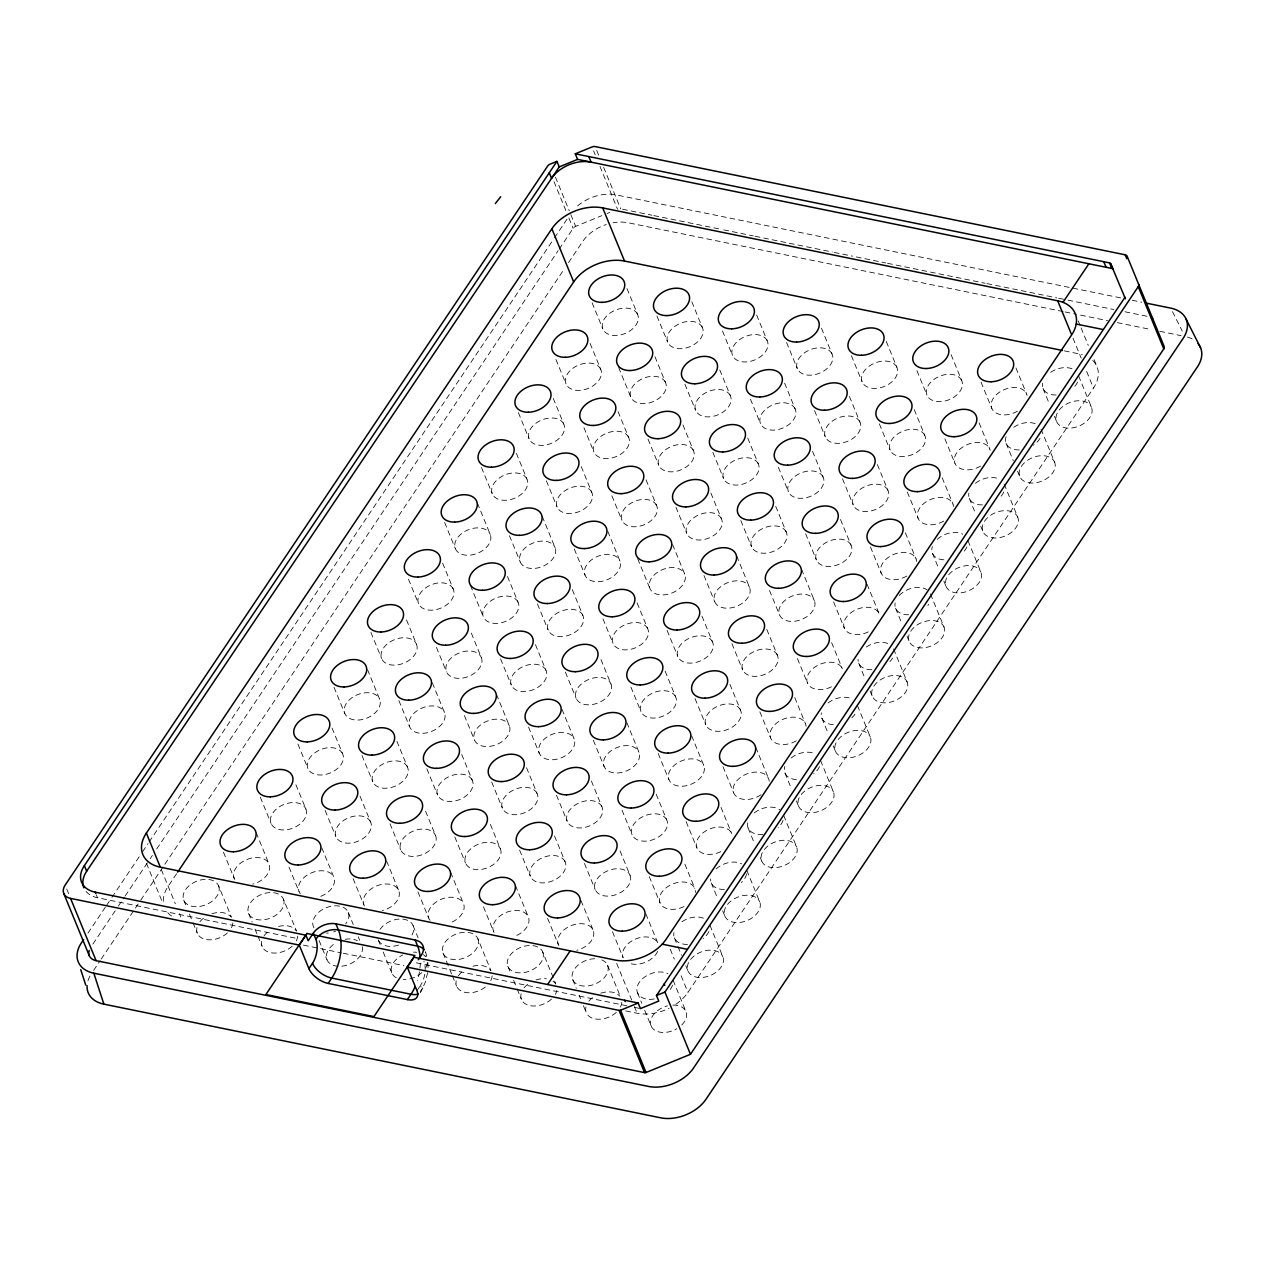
<?xml version="1.0" encoding="UTF-8"?>
<svg xmlns="http://www.w3.org/2000/svg" width="1265" height="1265" viewBox="0 0 1265 1265"><rect width="100%" height="100%" fill="white"/><g stroke="black" fill="none" stroke-linecap="round" stroke-linejoin="round"><path stroke-width="0.75" stroke-dasharray="5 3.75" d="M427.617 972.627L425.135 982.731L420.375 992.171A17.267 9.061 33.9 0 0 420.533 985.356A17.267 9.061 -78.5 0 0 423.87 961.289M420.375 992.171L423.174 987.317M87.949 933.127L105.438 907.084M106.529 905.455L110.893 898.941M111.984 897.312L140.399 854.966M142.581 851.709L148.037 843.581M149.128 841.952L553.39 239.465M554.481 237.836L567.59 218.292M92.914 944.054L115.384 910.563M118.372 906.088L124.365 897.154M125.124 896.047L149.159 860.216M150.235 858.619L152.385 855.425M156.67 849.021L558.118 250.723M559.193 249.126L573.14 228.333A4.317 2.894 -22.3 0 1 575.654 226.388L601.824 215.651M93.578 970.461L100.172 960.657M101.263 959.012L139.656 901.803M140.747 900.158L163.786 865.829M164.877 864.201L564.143 269.16M568.523 262.63L582.786 241.378A34.677 23.244 -22.3 0 1 606.251 224.522M176.626 873.688L168.166 886.275A38.851 26.059 -22.3 0 0 163.375 902.388M416.96 990.685L420.533 985.356M675.874 1004.268A38.851 26.059 -22.3 0 0 687.954 992.393L1093.466 388.039A38.851 26.059 -22.3 0 0 1092.312 360.066M607.058 213.5L609.683 212.425M1120.616 297.892L616.071 194.873A34.535 23.165 -22.3 0 0 576.492 206.922M1132.175 300.248L1141.789 302.209M622.522 209.215L651.965 215.224M653.815 215.588L720.07 229.123M723.738 229.866L753.197 235.891M755.031 236.255L832.323 252.035M834.173 252.415L852.563 256.178M856.247 256.921L885.69 262.93M887.54 263.31L985.071 283.233M986.921 283.597L1056.844 297.876M1058.694 298.255L1066.047 299.758M1067.897 300.137L1113.896 309.53M1124.949 311.775L1148.873 316.661M1063.153 311.57L628.167 222.767A34.677 23.244 -22.3 0 0 613.035 222.798M1065.083 311.965L1076.689 314.337M1080.547 315.127L1107.618 320.662M1117.28 322.622L1150.154 329.343M1159.815 331.304L1181.083 335.652M1064.324 350.864L1079.488 353.963A38.851 26.059 -22.3 0 1 1082.318 354.659M86.067 891.446A30.218 20.256 -22.3 0 0 97.516 897.739L298.54 938.772M626.918 1005.817L416.248 962.807L415.094 960.024M634.651 1007.399L640.454 1008.585M303.474 945.129L341.392 952.877M343.289 953.257L403.946 965.638M625.732 1010.925L637.117 1013.249A38.851 26.059 -22.3 0 0 669.09 1008.221M1172.465 311.649L1182.269 331.13M1078.223 320.883L1080.373 326.117M1081.085 327.872L1088.28 345.408M1094.099 359.592L1097.008 366.676M1073.02 338.198L1081.196 358.137M1086.651 371.42L1093.466 388.039M1078.618 375.926L1091.489 407.314A18.833 12.634 -22.3 0 1 1069.447 428.139A18.833 12.634 -22.3 0 1 1061.208 407.868A18.833 12.634 -22.3 0 1 1091.489 407.314M1043.024 388.434L1049.46 404.12M1054.472 416.327L1056.607 421.561M1015.937 367.925L1026.658 394.079M1041.032 429.12L1054.63 462.263A18.833 12.634 -22.3 0 1 1032.588 483.072A18.833 12.634 -22.3 0 1 1024.35 462.816A18.833 12.634 -22.3 0 1 1054.63 462.263M981.055 382.172L991.792 408.326M1006.149 443.367L1013.312 460.808M1017.598 471.276L1019.748 476.51M951.106 354.69L961.843 380.844A18.833 12.634 -22.3 0 1 939.8 401.669A18.833 12.634 -22.3 0 1 931.562 381.397A18.833 12.634 -22.3 0 1 961.843 380.844M979.078 422.874L989.799 449.028M1004.173 484.068L1017.756 517.195A18.833 12.634 -22.3 0 1 995.713 538.02A18.833 12.634 -22.3 0 1 987.491 517.749A18.833 12.634 -22.3 0 1 1017.756 517.195M916.951 370.677L926.96 395.091M944.908 438.86L954.917 463.275M969.29 498.315L975.726 514.001M980.739 526.208L982.889 531.442M886.291 341.455L897.011 367.609A18.833 12.634 -22.3 0 1 874.969 388.434A18.833 12.634 -22.3 0 1 866.746 368.162A18.833 12.634 -22.3 0 1 897.011 367.609M914.247 409.639L924.968 435.793A18.833 12.634 -22.3 0 1 902.925 456.602A18.833 12.634 -22.3 0 1 894.703 436.346A18.833 12.634 -22.3 0 1 924.968 435.793M942.204 477.806L952.94 503.96M968.025 540.756L980.897 572.144A18.833 12.634 -22.3 0 1 958.854 592.953A18.833 12.634 -22.3 0 1 950.616 572.697A18.833 12.634 -22.3 0 1 980.897 572.144M851.408 355.702L862.129 381.856M879.365 423.87L890.101 450.04M907.321 492.053L918.058 518.207M932.431 553.248L938.867 568.95M943.88 581.157L946.014 586.391M821.459 328.22L832.196 354.39A18.833 12.634 -22.3 0 1 810.153 375.199A18.833 12.634 -22.3 0 1 801.915 354.927A18.833 12.634 -22.3 0 1 832.196 354.39M849.416 396.404L860.153 422.557A18.833 12.634 -22.3 0 1 838.11 443.367A18.833 12.634 -22.3 0 1 829.872 423.111A18.833 12.634 -22.3 0 1 860.153 422.557M877.388 464.571L888.109 490.725A18.833 12.634 -22.3 0 1 866.066 511.55A18.833 12.634 -22.3 0 1 857.844 491.279A18.833 12.634 -22.3 0 1 888.109 490.725M905.345 532.755L916.066 558.909M930.439 593.949L944.038 627.076A18.833 12.634 -22.3 0 1 921.995 647.901A18.833 12.634 -22.3 0 1 913.757 627.63A18.833 12.634 -22.3 0 1 944.038 627.076M786.577 342.467L797.314 368.621M814.549 410.635L825.27 436.805M842.506 478.818L853.227 504.972M870.462 546.986L881.199 573.156M895.557 608.196L902.008 623.882M907.005 636.089L909.156 641.323M756.628 314.985L767.365 341.155A18.833 12.634 -22.3 0 1 745.322 361.964A18.833 12.634 -22.3 0 1 737.084 341.692A18.833 12.634 -22.3 0 1 767.365 341.155M784.6 383.168L795.321 409.322A18.833 12.634 -22.3 0 1 773.279 430.132A18.833 12.634 -22.3 0 1 765.056 409.876A18.833 12.634 -22.3 0 1 795.321 409.322M812.557 451.336L823.294 477.506A18.833 12.634 -22.3 0 1 801.235 498.315A18.833 12.634 -22.3 0 1 793.013 478.043A18.833 12.634 -22.3 0 1 823.294 477.506M840.513 519.52L851.25 545.674A18.833 12.634 -22.3 0 1 829.207 566.483A18.833 12.634 -22.3 0 1 820.969 546.227A18.833 12.634 -22.3 0 1 851.25 545.674M867.047 584.209L879.207 613.841M893.58 648.882L907.163 682.025A18.833 12.634 -22.3 0 1 885.12 702.834A18.833 12.634 -22.3 0 1 876.898 682.578A18.833 12.634 -22.3 0 1 907.163 682.025M722.473 330.971L732.482 355.386M750.43 399.155L760.439 423.569M778.386 467.323L788.411 491.737M805.631 533.751L816.368 559.921M833.603 601.934L844.324 628.088M858.698 663.129L865.134 678.831M870.146 691.038L872.297 696.272M691.813 301.75L702.534 327.92A18.833 12.634 -22.3 0 1 680.491 348.729A18.833 12.634 -22.3 0 1 672.268 328.457A18.833 12.634 -22.3 0 1 702.534 327.92M719.769 369.933L730.506 396.087A18.833 12.634 -22.3 0 1 708.463 416.897A18.833 12.634 -22.3 0 1 700.225 396.641A18.833 12.634 -22.3 0 1 730.506 396.087M747.726 438.101L758.462 464.271A18.833 12.634 -22.3 0 1 736.42 485.08A18.833 12.634 -22.3 0 1 728.181 464.808A18.833 12.634 -22.3 0 1 758.462 464.271M775.698 506.285L786.419 532.439A18.833 12.634 -22.3 0 1 764.376 553.248A18.833 12.634 -22.3 0 1 756.154 532.992A18.833 12.634 -22.3 0 1 786.419 532.439M801.504 569.218L814.375 600.622A18.833 12.634 -22.3 0 1 792.333 621.431A18.833 12.634 -22.3 0 1 784.11 601.16A18.833 12.634 -22.3 0 1 814.375 600.622M831.611 642.636L842.348 668.79M857.433 705.57L870.304 736.973A18.833 12.634 -22.3 0 1 848.262 757.782A18.833 12.634 -22.3 0 1 840.023 737.511A18.833 12.634 -22.3 0 1 870.304 736.973M596.748 150.472L599.404 156.955M603.658 167.328L620.688 208.836M593.601 150.851L595.198 154.741M599.99 166.411L617.541 209.199M656.93 315.997L667.667 342.151M684.887 384.165L695.624 410.334M712.859 452.348L723.58 478.502M740.816 520.516L751.536 546.686M769.484 590.439L779.509 614.853M797.456 658.622L807.465 683.037M821.839 718.077L828.275 733.763M833.287 745.971L835.422 751.204M626.981 288.515L637.718 314.685A18.833 12.634 -22.3 0 1 615.676 335.494A18.833 12.634 -22.3 0 1 607.437 315.222A18.833 12.634 -22.3 0 1 637.718 314.685M654.938 356.698L665.675 382.852A18.833 12.634 -22.3 0 1 643.632 403.661A18.833 12.634 -22.3 0 1 635.394 383.406A18.833 12.634 -22.3 0 1 665.675 382.852M682.91 424.866L693.631 451.036A18.833 12.634 -22.3 0 1 671.589 471.845A18.833 12.634 -22.3 0 1 663.366 451.573A18.833 12.634 -22.3 0 1 693.631 451.036M710.867 493.05L721.603 519.203A18.833 12.634 -22.3 0 1 699.545 540.013A18.833 12.634 -22.3 0 1 691.322 519.757A18.833 12.634 -22.3 0 1 721.603 519.203M736.689 555.983L749.56 587.387A18.833 12.634 -22.3 0 1 727.517 608.196A18.833 12.634 -22.3 0 1 719.279 587.925A18.833 12.634 -22.3 0 1 749.56 587.387M766.796 629.401L777.516 655.555A18.833 12.634 -22.3 0 1 755.474 676.364A18.833 12.634 -22.3 0 1 747.251 656.108A18.833 12.634 -22.3 0 1 777.516 655.555M794.752 697.568L805.473 723.738M820.558 760.518L833.445 791.906A18.833 12.634 -22.3 0 1 811.403 812.715A18.833 12.634 -22.3 0 1 803.164 792.459A18.833 12.634 -22.3 0 1 833.445 791.906M555.446 177.116L569.266 210.828M570.863 214.718L575.654 226.388M554.007 181.638L566.23 211.476M568.886 217.96L573.14 228.333M592.099 302.762L602.836 328.916M618.632 367.451L630.792 397.099M648.028 439.113L658.765 465.267M675.984 507.281L686.721 533.451M703.957 575.464L714.678 601.618M731.913 643.632L742.634 669.802M759.87 711.816L770.606 737.969M784.964 773.01L791.416 788.712M796.412 800.919L798.563 806.153M590.122 343.463L600.843 369.617A18.833 12.634 -22.3 0 1 578.801 390.426A18.833 12.634 -22.3 0 1 570.578 370.171A18.833 12.634 -22.3 0 1 600.843 369.617M618.079 411.631L628.816 437.801A18.833 12.634 -22.3 0 1 606.773 458.61A18.833 12.634 -22.3 0 1 598.535 438.338A18.833 12.634 -22.3 0 1 628.816 437.801M646.036 479.815L656.772 505.968A18.833 12.634 -22.3 0 1 634.73 526.778A18.833 12.634 -22.3 0 1 626.491 506.522A18.833 12.634 -22.3 0 1 656.772 505.968M672.569 544.503L684.729 574.152A18.833 12.634 -22.3 0 1 662.686 594.961A18.833 12.634 -22.3 0 1 654.464 574.69A18.833 12.634 -22.3 0 1 684.729 574.152M701.964 616.166L712.685 642.32A18.833 12.634 -22.3 0 1 690.643 663.129A18.833 12.634 -22.3 0 1 682.42 642.873A18.833 12.634 -22.3 0 1 712.685 642.32M729.921 684.333L740.658 710.503A18.833 12.634 -22.3 0 1 718.615 731.312A18.833 12.634 -22.3 0 1 710.377 711.041A18.833 12.634 -22.3 0 1 740.658 710.503M755.743 747.283L768.614 778.671M783.699 815.451L796.571 846.854A18.833 12.634 -22.3 0 1 774.528 867.664A18.833 12.634 -22.3 0 1 766.305 847.392A18.833 12.634 -22.3 0 1 796.571 846.854M555.952 359.45L565.977 383.864M583.924 427.617L593.933 452.032M611.88 495.801L621.89 520.215M637.687 558.735L649.846 588.383M667.082 630.397L677.819 656.567M695.038 698.58L705.775 724.734M723.011 766.748L733.732 792.918M748.105 827.958L754.541 843.644M760.265 857.607L761.704 861.085M553.264 398.396L563.984 424.566A18.833 12.634 -22.3 0 1 541.942 445.375A18.833 12.634 -22.3 0 1 533.703 425.103A18.833 12.634 -22.3 0 1 563.984 424.566M581.22 466.579L591.941 492.733A18.833 12.634 -22.3 0 1 569.898 513.543A18.833 12.634 -22.3 0 1 561.676 493.287A18.833 12.634 -22.3 0 1 591.941 492.733M607.753 531.268L619.913 560.917A18.833 12.634 -22.3 0 1 597.855 581.726A18.833 12.634 -22.3 0 1 589.632 561.454A18.833 12.634 -22.3 0 1 619.913 560.917M637.133 602.931L647.87 629.084A18.833 12.634 -22.3 0 1 625.827 649.894A18.833 12.634 -22.3 0 1 617.589 629.638A18.833 12.634 -22.3 0 1 647.87 629.084M665.105 671.098L675.826 697.268A18.833 12.634 -22.3 0 1 653.784 718.077A18.833 12.634 -22.3 0 1 645.561 697.806A18.833 12.634 -22.3 0 1 675.826 697.268M691.623 735.787L703.783 765.436A18.833 12.634 -22.3 0 1 681.74 786.245A18.833 12.634 -22.3 0 1 673.518 765.989A18.833 12.634 -22.3 0 1 703.783 765.436M721.018 807.45L731.755 833.619M746.84 870.399L759.712 901.787A18.833 12.634 -22.3 0 1 737.669 922.596A18.833 12.634 -22.3 0 1 729.431 902.34A18.833 12.634 -22.3 0 1 759.712 901.787M518.381 412.643L529.102 438.797M546.338 480.811L557.074 506.98M574.294 548.994L585.031 575.148M602.978 618.917L612.987 643.332M630.935 687.085L640.944 711.499M658.18 753.513L668.916 779.683M686.136 821.697L696.873 847.85M711.246 882.891L717.682 898.593M722.679 910.8L724.829 916.034M516.389 453.344L527.125 479.498A18.833 12.634 -22.3 0 1 505.083 500.308A18.833 12.634 -22.3 0 1 496.845 480.052A18.833 12.634 -22.3 0 1 527.125 479.498M542.211 516.278L555.082 547.682A18.833 12.634 -22.3 0 1 533.039 568.491A18.833 12.634 -22.3 0 1 524.801 548.219A18.833 12.634 -22.3 0 1 555.082 547.682M572.318 589.696L583.039 615.849A18.833 12.634 -22.3 0 1 560.996 636.659A18.833 12.634 -22.3 0 1 552.773 616.403A18.833 12.634 -22.3 0 1 583.039 615.849M600.986 659.603L610.995 684.033A18.833 12.634 -22.3 0 1 588.952 704.842A18.833 12.634 -22.3 0 1 580.73 684.571A18.833 12.634 -22.3 0 1 610.995 684.033M626.808 722.552L638.967 752.201A18.833 12.634 -22.3 0 1 616.925 773.01A18.833 12.634 -22.3 0 1 608.686 752.754A18.833 12.634 -22.3 0 1 638.967 752.201M656.203 794.214L666.924 820.384A18.833 12.634 -22.3 0 1 644.881 841.193A18.833 12.634 -22.3 0 1 636.643 820.922A18.833 12.634 -22.3 0 1 666.924 820.384M684.871 864.137L694.88 888.552M709.965 925.332L722.853 956.735A18.833 12.634 -22.3 0 1 700.81 977.545A18.833 12.634 -22.3 0 1 692.572 957.273A18.833 12.634 -22.3 0 1 722.853 956.735M481.506 467.576L492.243 493.745M509.479 535.759L520.2 561.913M537.435 603.927L548.156 630.096M565.392 672.11L576.128 698.264M593.348 740.278L604.085 766.448M622.032 810.201L632.041 834.615M649.277 876.629L660.014 902.799M674.372 937.839L677.234 944.813M677.961 946.552L681.535 955.281M685.82 965.733L687.97 970.967M670.244 949.193L674.324 959.155M681.139 975.774L687.954 992.393M477.379 503.043L490.251 534.447A18.833 12.634 -22.3 0 1 468.208 555.256A18.833 12.634 -22.3 0 1 459.986 534.984A18.833 12.634 -22.3 0 1 490.251 534.447M507.486 576.461L518.223 602.614A18.833 12.634 -22.3 0 1 496.18 623.424A18.833 12.634 -22.3 0 1 487.942 603.168A18.833 12.634 -22.3 0 1 518.223 602.614M535.443 644.628L546.18 670.798A18.833 12.634 -22.3 0 1 524.137 691.607A18.833 12.634 -22.3 0 1 515.899 671.336A18.833 12.634 -22.3 0 1 546.18 670.798M561.976 709.317L574.136 738.966A18.833 12.634 -22.3 0 1 552.093 759.775A18.833 12.634 -22.3 0 1 543.871 739.519A18.833 12.634 -22.3 0 1 574.136 738.966M591.372 780.979L602.093 807.149A18.833 12.634 -22.3 0 1 580.05 827.958A18.833 12.634 -22.3 0 1 571.827 807.687A18.833 12.634 -22.3 0 1 602.093 807.149M620.04 850.902L630.065 875.317A18.833 12.634 -22.3 0 1 608.022 896.126A18.833 12.634 -22.3 0 1 599.784 875.87A18.833 12.634 -22.3 0 1 630.065 875.317M645.862 913.852L658.021 943.5A18.833 12.634 -22.3 0 0 635.836 938.915A18.833 12.634 -22.3 0 0 623.139 957.731L612.418 931.578M673.106 980.28L685.978 1011.668A18.833 12.634 -22.3 0 1 681.155 1025.567M444.647 522.524L455.384 548.678M470.469 585.458L483.341 616.861M500.576 658.875L511.297 685.029M528.533 727.043L539.254 753.213M556.489 795.226L567.226 821.38M584.446 863.394L595.183 889.564M637.513 992.772L641.798 1003.24M644.66 1010.213L651.096 1025.915A18.833 12.634 -22.3 0 0 676.759 1028.777M616.672 963.392L631.662 999.951M634.382 1006.592L637.117 1013.249M442.655 563.225L453.392 589.379A18.833 12.634 -22.3 0 1 431.349 610.189A18.833 12.634 -22.3 0 1 423.111 589.933A18.833 12.634 -22.3 0 1 453.392 589.379M471.339 633.148L481.348 657.563A18.833 12.634 -22.3 0 1 459.306 678.372A18.833 12.634 -22.3 0 1 451.083 658.1A18.833 12.634 -22.3 0 1 481.348 657.563M496.433 694.343L509.321 725.731A18.833 12.634 -22.3 0 1 487.262 746.54A18.833 12.634 -22.3 0 1 479.04 726.284A18.833 12.634 -22.3 0 1 509.321 725.731M526.54 767.744L537.277 793.914A18.833 12.634 -22.3 0 1 515.235 814.723A18.833 12.634 -22.3 0 1 506.996 794.452A18.833 12.634 -22.3 0 1 537.277 793.914M554.513 835.928L565.234 862.082A18.833 12.634 -22.3 0 1 543.191 882.891A18.833 12.634 -22.3 0 1 534.968 862.635A18.833 12.634 -22.3 0 1 565.234 862.082M581.03 900.617L593.19 930.265M607.564 965.306L620.435 996.694M408.5 579.212L418.509 603.626M436.457 647.38L446.466 671.794M464.413 715.563L474.438 739.978M491.674 781.991L502.395 808.145M519.63 850.159L530.351 876.329M547.587 918.343L558.324 944.496M572.681 979.537L576.271 988.265M579.133 995.239L580.556 998.718M583.418 1005.707L586.28 1012.68M406.508 619.913L416.533 644.328A18.833 12.634 -22.3 0 1 394.49 665.137A18.833 12.634 -22.3 0 1 386.252 644.865A18.833 12.634 -22.3 0 1 416.533 644.328M432.33 682.847L444.489 712.495A18.833 12.634 -22.3 0 1 422.447 733.305A18.833 12.634 -22.3 0 1 414.208 713.049A18.833 12.634 -22.3 0 1 444.489 712.495M461.725 754.509L472.446 780.679A18.833 12.634 -22.3 0 1 450.403 801.488A18.833 12.634 -22.3 0 1 442.181 781.217A18.833 12.634 -22.3 0 1 472.446 780.679M490.393 824.432L500.402 848.847A18.833 12.634 -22.3 0 1 478.36 869.656A18.833 12.634 -22.3 0 1 470.137 849.4A18.833 12.634 -22.3 0 1 500.402 848.847M515.488 885.627L528.375 917.03M542.748 952.071A18.833 12.634 -22.3 0 1 520.69 972.88A18.833 12.634 -22.3 0 1 512.467 952.608A18.833 12.634 -22.3 0 1 542.748 952.071L555.62 983.458M370.914 632.405L381.651 658.559M398.886 700.573L409.607 726.743M426.843 768.756L437.564 794.91M454.799 836.924L465.536 863.094M483.483 906.847L493.492 931.261M507.866 966.302L510.728 973.275M513.59 980.264L516.452 987.238M517.164 988.977L521.449 999.445M367.498 669.612L379.658 699.26A18.833 12.634 -22.3 0 1 357.615 720.07A18.833 12.634 -22.3 0 1 349.393 699.814A18.833 12.634 -22.3 0 1 379.658 699.26M396.894 741.274L407.63 767.444A18.833 12.634 -22.3 0 1 385.572 788.253A18.833 12.634 -22.3 0 1 377.349 767.981A18.833 12.634 -22.3 0 1 407.63 767.444M425.578 811.197L435.587 835.612A18.833 12.634 -22.3 0 1 413.544 856.421A18.833 12.634 -22.3 0 1 405.306 836.165A18.833 12.634 -22.3 0 1 435.587 835.612M450.672 872.391L463.543 903.795A18.833 12.634 -22.3 0 1 449.028 923.276M477.917 938.836A18.833 12.634 -22.3 0 1 455.874 959.645A18.833 12.634 -22.3 0 1 447.636 939.373A18.833 12.634 -22.3 0 1 477.917 938.836L490.788 970.223M334.055 687.338L344.792 713.507M362.011 755.521L372.748 781.675M389.984 823.689L400.705 849.859M417.94 891.872L428.661 918.026M443.035 953.067L451.621 974.003M452.332 975.742L456.633 986.21M332.062 728.039L342.799 754.209A18.833 12.634 -22.3 0 1 320.757 775.018A18.833 12.634 -22.3 0 1 312.518 754.746A18.833 12.634 -22.3 0 1 342.799 754.209M360.035 796.223L370.756 822.377A18.833 12.634 -22.3 0 1 348.713 843.186A18.833 12.634 -22.3 0 1 340.491 822.93A18.833 12.634 -22.3 0 1 370.756 822.377M386.552 860.912L398.712 890.56M413.086 925.601L418.098 937.808M297.908 744.026L307.917 768.44M325.152 810.454L335.873 836.624M353.109 878.637L363.846 904.791M378.219 939.832L380.354 945.066M383.216 952.039L391.802 972.975M295.915 784.727L305.94 809.141A18.833 12.634 -22.3 0 1 283.898 829.966A18.833 12.634 -22.3 0 1 275.659 809.695A18.833 12.634 -22.3 0 1 305.94 809.141M321.737 847.677L333.897 877.325A18.833 12.634 -22.3 0 1 319.381 896.822M348.27 912.365L353.267 924.573M358.28 936.78L359.703 940.259M260.321 797.219L271.058 823.389M289.005 867.142L299.014 891.556M319.112 940.559L326.971 959.74M256.194 832.686L269.065 864.09M283.439 899.13A18.833 12.634 -22.3 0 1 261.396 919.94A18.833 12.634 -22.3 0 1 253.158 899.668A18.833 12.634 -22.3 0 1 283.439 899.13L296.31 930.518M223.462 852.167L234.183 878.321M248.557 913.362L252.13 922.09M254.992 929.063L257.143 934.297M257.854 936.037L262.155 946.505M218.608 885.895A18.833 12.634 -22.3 0 1 196.565 906.705A18.833 12.634 -22.3 0 1 188.343 886.433A18.833 12.634 -22.3 0 1 218.608 885.895L231.495 917.283M183.741 900.127L186.603 907.1M189.465 914.089L192.312 921.062M193.039 922.802L197.324 933.27M161.351 869.656L175.329 903.748M179.424 913.71L180.784 917.03M146.455 863.315L162.442 902.325M96.377 894.956L97.516 897.739M66.729 889.042L69.385 895.525M426.795 956.134L425.435 951.786A17.267 11.575 -22.3 0 1 425.878 956.577M427.918 962.586L428.044 967.504M87.981 980.707A34.677 23.244 -22.3 0 1 90.036 975.948M1187.487 337.075A34.677 23.244 -22.3 0 1 1192.278 339.02M234.768 879.491A18.833 12.634 -22.3 0 1 246.881 859.504A18.833 12.634 -22.3 0 1 269.461 865.323A18.833 12.634 -22.3 0 1 252.715 884.124M672.506 985.103A18.833 12.634 -22.3 0 1 668.742 991.254M654.195 998.971A18.833 12.634 -22.3 0 1 638.446 983.743A18.833 12.634 -22.3 0 1 667.888 973.75M672.853 1005.106A18.833 12.634 -22.3 0 1 685.978 1011.668M651.096 1025.915A18.833 12.634 -22.3 0 1 667.461 1005.881M379.959 929.475A18.833 12.634 -22.3 0 1 404.626 919.402A18.833 12.634 -22.3 0 1 411.346 935.958M398.57 945.081A18.833 12.634 -22.3 0 1 378.788 941.002M427.301 962.618A18.833 12.634 -22.3 0 1 425.673 967.883M421.862 972.627A18.833 12.634 -22.3 0 1 403.282 979.521M396.293 977.75A18.833 12.634 -22.3 0 1 402.713 954.948M413.544 952.165A18.833 12.634 -22.3 0 1 416.77 952.308M423.364 954.664A18.833 12.634 -22.3 0 1 425.34 956.482M868.296 631.868A18.833 12.634 -22.3 0 1 844.498 628.484A18.833 12.634 -22.3 0 1 857.623 609.034A18.833 12.634 -22.3 0 1 879.602 615.09M928.7 604.306A18.833 12.634 -22.3 0 1 927.83 605.492M908.697 614.758A18.833 12.634 -22.3 0 1 895.114 602.962M899.209 595.467A18.833 12.634 -22.3 0 1 927.119 589.885M831.437 686.816A18.833 12.634 -22.3 0 1 807.639 683.432A18.833 12.634 -22.3 0 1 820.764 663.967A18.833 12.634 -22.3 0 1 842.743 670.039M892.568 658.037A18.833 12.634 -22.3 0 1 889.943 661.611M871.838 669.691A18.833 12.634 -22.3 0 1 858.081 659.239M866.319 647.016A18.833 12.634 -22.3 0 1 889.074 644.106M796.27 740.847A18.833 12.634 -22.3 0 1 770.97 738.76A18.833 12.634 -22.3 0 1 784.49 718.694A18.833 12.634 -22.3 0 1 806.09 726.284M854.966 714.187A18.833 12.634 -22.3 0 1 851.898 717.729M833.303 724.624A18.833 12.634 -22.3 0 1 821.38 712.843M827.99 703.04A18.833 12.634 -22.3 0 1 852.215 699.039M760.992 794.784A18.833 12.634 -22.3 0 1 734.538 794.436A18.833 12.634 -22.3 0 1 747.03 773.848A18.833 12.634 -22.3 0 1 769.215 781.217M819.467 766.653A18.833 12.634 -22.3 0 1 813.695 773.801M796.444 779.572A18.833 12.634 -22.3 0 1 784.853 766.432M791.115 757.988A18.833 12.634 -22.3 0 1 815.356 753.987M1017.455 411.204A18.833 12.634 -22.3 0 1 992.361 409.496A18.833 12.634 -22.3 0 1 1004.473 389.509A18.833 12.634 -22.3 0 1 1027.069 395.328M1077.527 382.062A18.833 12.634 -22.3 0 1 1073.084 388.086M1056.149 394.996A18.833 12.634 -22.3 0 1 1042.566 383.2M1050.646 372.321A18.833 12.634 -22.3 0 1 1073.4 369.396M980.581 466.137A18.833 12.634 -22.3 0 1 955.502 464.429A18.833 12.634 -22.3 0 1 967.614 444.442A18.833 12.634 -22.3 0 1 990.195 450.277M1040.036 438.275A18.833 12.634 -22.3 0 1 1033.41 445.233M1019.29 449.929A18.833 12.634 -22.3 0 1 1006.039 436.789M1013.771 427.254A18.833 12.634 -22.3 0 1 1035.276 423.743M943.722 521.085A18.833 12.634 -22.3 0 1 918.422 518.998A18.833 12.634 -22.3 0 1 931.957 498.932A18.833 12.634 -22.3 0 1 953.541 506.522M1003.793 491.943A18.833 12.634 -22.3 0 1 999.35 497.967M982.431 504.877A18.833 12.634 -22.3 0 1 968.848 493.081M975.442 483.277A18.833 12.634 -22.3 0 1 999.682 479.277M906.863 576.018A18.833 12.634 -22.3 0 1 881.563 573.93A18.833 12.634 -22.3 0 1 895.098 553.864A18.833 12.634 -22.3 0 1 916.682 561.454M966.934 546.891A18.833 12.634 -22.3 0 1 962.491 552.9M943.896 559.81A18.833 12.634 -22.3 0 1 932.321 546.67M937.254 539.349A18.833 12.634 -22.3 0 1 962.807 534.225M720.844 851.63A18.833 12.634 -22.3 0 1 697.047 848.246A18.833 12.634 -22.3 0 1 710.155 828.796A18.833 12.634 -22.3 0 1 732.15 834.853M783.098 820.289A18.833 12.634 -22.3 0 1 778.165 827.61M762.985 834.394A18.833 12.634 -22.3 0 1 748.485 820.068M754.256 812.921A18.833 12.634 -22.3 0 1 779.667 809.647M683.97 906.578A18.833 12.634 -22.3 0 1 659.856 902.388A18.833 12.634 -22.3 0 1 675.731 882.938A18.833 12.634 -22.3 0 1 695.497 892.442M746.571 873.878A18.833 12.634 -22.3 0 1 741.306 882.543M724.371 889.453A18.833 12.634 -22.3 0 1 710.63 879.001M716.069 868.992A18.833 12.634 -22.3 0 1 741.622 863.869M494.077 932.431A18.833 12.634 -22.3 0 1 504.988 912.966A18.833 12.634 -22.3 0 1 528.201 916.619A18.833 12.634 -22.3 0 1 515.677 935.847M558.909 945.667A18.833 12.634 -22.3 0 1 571.005 925.68A18.833 12.634 -22.3 0 1 593.585 931.499A18.833 12.634 -22.3 0 1 576.84 950.284M492.132 975.853A18.833 12.634 -22.3 0 1 489.761 982.32M485.349 987A18.833 12.634 -22.3 0 1 465.093 992.393A18.833 12.634 -22.3 0 1 456.175 980.976M458.373 975.853A18.833 12.634 -22.3 0 1 464.255 970.097M472.983 966.175A18.833 12.634 -22.3 0 1 490.915 970.793M556.79 990.432A18.833 12.634 -22.3 0 1 555.319 994.353M551.508 999.097A18.833 12.634 -22.3 0 1 529.924 1005.628A18.833 12.634 -22.3 0 1 521.338 992.867M524.074 987.902A18.833 12.634 -22.3 0 1 529.07 983.332M535.965 979.948A18.833 12.634 -22.3 0 1 546.417 978.778M553.011 981.134A18.833 12.634 -22.3 0 1 555.746 984.028M657.642 951.375A18.833 12.634 -22.3 0 1 628.911 963.108M708.874 931.483A18.833 12.634 -22.3 0 1 703.103 938.63M687.512 944.402A18.833 12.634 -22.3 0 1 673.929 932.605M681.993 921.726A18.833 12.634 -22.3 0 1 704.763 918.801M601.808 959.914A18.833 12.634 -22.3 0 1 598.266 982.462A18.833 12.634 -22.3 0 1 572.096 977.07A18.833 12.634 -22.3 0 1 596.1 958.744M621.779 1002.323A18.833 12.634 -22.3 0 1 620.15 1007.588M616.34 1012.332A18.833 12.634 -22.3 0 1 594.74 1018.863A18.833 12.634 -22.3 0 1 586.169 1006.102M588.889 1001.137A18.833 12.634 -22.3 0 1 593.902 996.567M600.796 993.183A18.833 12.634 -22.3 0 1 619.818 996.188M300.358 893.802A18.833 12.634 -22.3 0 1 309.941 873.53A18.833 12.634 -22.3 0 1 333.897 877.325M232.823 922.912A18.833 12.634 -22.3 0 1 231.195 928.178M227.384 932.922A18.833 12.634 -22.3 0 1 205.8 939.452A18.833 12.634 -22.3 0 1 197.214 926.692M199.949 921.726A18.833 12.634 -22.3 0 1 204.946 917.157M211.84 913.773A18.833 12.634 -22.3 0 1 230.863 916.777M297.655 936.147A18.833 12.634 -22.3 0 1 296.026 941.413M292.215 946.157A18.833 12.634 -22.3 0 1 271.406 952.83A18.833 12.634 -22.3 0 1 261.697 941.271M263.895 936.147A18.833 12.634 -22.3 0 1 269.777 930.392M278.506 926.47A18.833 12.634 -22.3 0 1 296.453 931.087M364.431 905.961A18.833 12.634 -22.3 0 1 376.527 885.974A18.833 12.634 -22.3 0 1 399.123 891.793A18.833 12.634 -22.3 0 1 382.362 910.594M430.005 920.272A18.833 12.634 -22.3 0 1 439.588 900A18.833 12.634 -22.3 0 1 463.543 903.795M313.973 927.767A18.833 12.634 -22.3 0 1 332.995 905.961A18.833 12.634 -22.3 0 1 345.645 923.909M335.573 931.182A18.833 12.634 -22.3 0 1 333.754 931.846M328.267 933.048A18.833 12.634 -22.3 0 1 326.512 933.159M362.249 946.742A18.833 12.634 -22.3 0 1 349.172 964.325A18.833 12.634 -22.3 0 1 327.556 960.91A18.833 12.634 -22.3 0 1 336.19 942.615M345.171 939.31A18.833 12.634 -22.3 0 1 357.363 940.717M171.518 916.002A38.851 26.059 -22.3 0 1 165.841 910.041M420.312 963.092A34.535 18.121 -78.5 0 1 417.434 980.407"/><path stroke-width="1.5" d="M95.808 893.564L95.239 892.173A30.218 20.256 -22.3 0 1 84.36 865.655L556.948 161.351L559.225 166.917L86.653 871.221A30.218 20.256 -22.3 0 0 83.885 887.84M146.361 833.097L551.872 228.744A38.851 26.059 -22.3 0 1 602.709 207.903L1057.682 300.785A38.851 26.059 -22.3 0 1 1071.661 334.861L666.149 939.215A38.851 26.059 -22.3 0 1 615.296 960.072L160.339 867.189A38.851 26.059 -22.3 0 1 146.361 833.097L159.991 866.335M83.585 939.642L81.387 942.899A34.535 23.165 -22.3 0 0 93.816 973.196L103.872 1004.141L660.662 1117.817A34.677 23.244 -22.3 0 0 706.028 1099.206L1197.433 366.866A34.677 23.244 -22.3 0 0 1198.097 343.669M177.669 872.107L573.678 281.921A38.851 26.059 -22.3 0 1 624.53 261.064L1062.426 350.468M1124.601 296.769A2.593 1.739 -22.3 0 1 1124.364 298.208L656.472 995.523L658.765 1001.089L640.454 1008.585L638.177 1003.019L413.955 957.241L407.298 967.156L416.96 990.685A17.267 9.061 33.9 0 1 407.409 999.603L328.173 983.427A17.267 9.061 33.9 0 1 308.913 968.626L299.267 945.097L305.909 935.183L95.239 892.173M418.288 959.756L421.356 955.186A17.267 11.575 -22.3 0 0 415.157 940.022L335.921 923.845A17.267 11.575 -22.3 0 0 313.325 933.127L308.201 940.749L305.909 935.183M308.913 968.626L312.502 963.298A17.267 9.061 -78.5 0 0 315.823 939.231L313.325 933.127M328.173 983.427L331.762 978.082A34.535 18.121 -78.5 0 0 338.419 929.965L335.921 923.845M407.409 999.603L410.999 994.258A34.535 18.121 -78.5 0 0 415.126 986.637M547.792 984.249L570.199 950.853M1062.995 302.335L1088.88 263.768M656.472 995.523L664.947 992.06L1138.247 286.665A4.317 2.894 -22.3 0 0 1138.642 284.293M89.183 950.442A15.117 10.136 -22.3 0 0 96.093 960.657L644.565 1072.625A2.056 1.376 -22.3 0 0 646.051 1072.499L690.469 1054.298L1163.784 348.903A4.317 2.894 -22.3 0 0 1164.164 346.531L1127.131 256.21A4.317 2.894 -22.3 0 0 1125.186 254.803L595.151 146.582A4.317 2.894 -22.3 0 0 592.004 146.961L575.306 153.808L577.583 159.39L1111.824 268.449A2.593 1.739 -22.3 0 1 1112.994 269.303L1110.702 263.721A2.593 1.739 -22.3 0 0 1109.547 262.883L575.306 153.808M495.311 203.633L500.687 196.739M556.948 161.351L550.117 164.134A4.317 2.894 -22.3 0 0 547.619 166.079L65.132 885.152A15.117 10.136 -22.3 0 0 70.571 898.403L96.093 960.657M559.225 166.917L577.583 159.39M407.298 967.156L619.044 1010.387A2.056 1.376 -22.3 0 0 620.53 1010.245L638.177 1003.019M1145.647 302.999L1170.678 308.107A34.535 23.165 -22.3 0 1 1183.107 338.403L693.631 1067.897A34.535 23.165 -22.3 0 1 648.439 1086.429L93.816 973.196M1076.215 324.03L1102.906 329.485M662.196 944.164L687.037 949.24M70.571 898.403L299.267 945.097M1186.254 319.413L1200.58 347.796M1110.702 263.721L1125.423 298.856M1125.186 254.803L1126.767 258.692M1138.247 286.665L1163.784 348.903M1109.547 262.883L1111.824 268.449M1103.807 261.713L1106.1 267.279M1057.682 300.785L1071.313 334.007M588.81 156.575L591.087 162.141A30.218 20.256 -22.3 0 0 551.54 178.365L549.263 172.783M602.709 207.903L624.53 261.064M551.872 228.744L573.678 281.921M664.188 984.028L664.757 985.419M664.947 992.06L690.469 1054.298M624.641 1000.251L625.21 1001.643M620.514 1010.229L646.051 1072.483M619.044 1010.387L644.565 1072.625M415.157 940.022L417.656 946.141A34.535 18.121 -78.5 0 1 420.091 956.577M84.36 865.655L86.653 871.221M63.756 893.454L89.293 955.707M80.739 969.623L85.735 985.071M103.872 1004.141A34.677 23.244 -22.3 0 1 87.064 985.641M1151.798 317.468A4.317 2.894 -22.3 0 1 1152.652 318.448M315.823 939.231A17.267 11.575 -22.3 0 1 338.419 929.965L417.656 946.141A17.267 11.575 -22.3 0 1 424.202 949.73M418.082 993.942A17.267 9.061 33.9 0 1 410.999 994.258L331.762 978.082A17.267 9.061 33.9 0 1 312.502 963.298M306.873 933.475L265.903 994.527L373.95 1016.586L414.904 955.534L306.873 933.475M233.44 851.756A18.833 12.634 -22.3 0 0 255.483 830.947A18.833 12.634 -22.3 0 0 225.202 831.5A18.833 12.634 -22.3 0 0 233.44 851.756M713.919 575.053A18.833 12.634 -22.3 0 0 735.961 554.244A18.833 12.634 -22.3 0 0 705.696 554.797A18.833 12.634 -22.3 0 0 713.919 575.053M778.75 588.288A18.833 12.634 -22.3 0 0 800.792 567.479A18.833 12.634 -22.3 0 0 770.511 568.032A18.833 12.634 -22.3 0 0 778.75 588.288M677.06 630.002A18.833 12.634 -22.3 0 0 699.102 609.177A18.833 12.634 -22.3 0 0 668.821 609.73A18.833 12.634 -22.3 0 0 677.06 630.002M741.891 643.237A18.833 12.634 -22.3 0 0 763.933 622.412A18.833 12.634 -22.3 0 0 733.653 622.965A18.833 12.634 -22.3 0 0 741.891 643.237M843.581 601.523A18.833 12.634 -22.3 0 0 865.624 580.714A18.833 12.634 -22.3 0 0 835.343 581.268A18.833 12.634 -22.3 0 0 843.581 601.523M806.706 656.472A18.833 12.634 -22.3 0 0 828.749 635.647A18.833 12.634 -22.3 0 0 798.484 636.2A18.833 12.634 -22.3 0 0 806.706 656.472M454.625 522.113A18.833 12.634 -22.3 0 0 476.668 501.304A18.833 12.634 -22.3 0 0 446.387 501.857A18.833 12.634 -22.3 0 0 454.625 522.113M519.441 535.348A18.833 12.634 -22.3 0 0 541.483 514.539A18.833 12.634 -22.3 0 0 511.218 515.092A18.833 12.634 -22.3 0 0 519.441 535.348M417.75 577.061A18.833 12.634 -22.3 0 0 439.809 556.252A18.833 12.634 -22.3 0 0 409.528 556.79A18.833 12.634 -22.3 0 0 417.75 577.061M482.582 590.296A18.833 12.634 -22.3 0 0 504.624 569.487A18.833 12.634 -22.3 0 0 474.359 570.025A18.833 12.634 -22.3 0 0 482.582 590.296M584.272 548.583A18.833 12.634 -22.3 0 0 606.315 527.774A18.833 12.634 -22.3 0 0 576.049 528.327A18.833 12.634 -22.3 0 0 584.272 548.583M649.103 561.818A18.833 12.634 -22.3 0 0 671.146 541.009A18.833 12.634 -22.3 0 0 640.865 541.562A18.833 12.634 -22.3 0 0 649.103 561.818M547.413 603.532A18.833 12.634 -22.3 0 0 569.456 582.722A18.833 12.634 -22.3 0 0 539.175 583.26A18.833 12.634 -22.3 0 0 547.413 603.532M612.228 616.767A18.833 12.634 -22.3 0 0 634.271 595.942A18.833 12.634 -22.3 0 0 604.006 596.495A18.833 12.634 -22.3 0 0 612.228 616.767M640.201 684.934A18.833 12.634 -22.3 0 0 662.243 664.125A18.833 12.634 -22.3 0 0 631.962 664.678A18.833 12.634 -22.3 0 0 640.201 684.934M705.016 698.169A18.833 12.634 -22.3 0 0 727.059 677.36A18.833 12.634 -22.3 0 0 696.794 677.914A18.833 12.634 -22.3 0 0 705.016 698.169M603.326 739.883A18.833 12.634 -22.3 0 0 625.369 719.073A18.833 12.634 -22.3 0 0 595.103 719.611A18.833 12.634 -22.3 0 0 603.326 739.883M668.157 753.118A18.833 12.634 -22.3 0 0 690.2 732.293A18.833 12.634 -22.3 0 0 659.919 732.846A18.833 12.634 -22.3 0 0 668.157 753.118M769.847 711.404A18.833 12.634 -22.3 0 0 791.89 690.595A18.833 12.634 -22.3 0 0 761.609 691.149A18.833 12.634 -22.3 0 0 769.847 711.404M732.973 766.353A18.833 12.634 -22.3 0 0 755.031 745.528A18.833 12.634 -22.3 0 0 724.75 746.081A18.833 12.634 -22.3 0 0 732.973 766.353M380.892 631.994A18.833 12.634 -22.3 0 0 402.934 611.185A18.833 12.634 -22.3 0 0 372.669 611.738A18.833 12.634 -22.3 0 0 380.892 631.994M445.723 645.229A18.833 12.634 -22.3 0 0 467.765 624.42A18.833 12.634 -22.3 0 0 437.484 624.973A18.833 12.634 -22.3 0 0 445.723 645.229M344.033 686.942A18.833 12.634 -22.3 0 0 366.075 666.133A18.833 12.634 -22.3 0 0 335.794 666.671A18.833 12.634 -22.3 0 0 344.033 686.942M408.848 700.178A18.833 12.634 -22.3 0 0 430.891 679.368A18.833 12.634 -22.3 0 0 400.626 679.906A18.833 12.634 -22.3 0 0 408.848 700.178M510.538 658.464A18.833 12.634 -22.3 0 0 532.581 637.655A18.833 12.634 -22.3 0 0 502.316 638.208A18.833 12.634 -22.3 0 0 510.538 658.464M575.369 671.699A18.833 12.634 -22.3 0 0 597.412 650.89A18.833 12.634 -22.3 0 0 567.131 651.443A18.833 12.634 -22.3 0 0 575.369 671.699M473.679 713.413A18.833 12.634 -22.3 0 0 495.722 692.603A18.833 12.634 -22.3 0 0 465.457 693.141A18.833 12.634 -22.3 0 0 473.679 713.413M538.51 726.648A18.833 12.634 -22.3 0 0 560.553 705.838A18.833 12.634 -22.3 0 0 530.272 706.376A18.833 12.634 -22.3 0 0 538.51 726.648M861.386 355.291A18.833 12.634 -22.3 0 0 883.429 334.482A18.833 12.634 -22.3 0 0 853.148 335.035A18.833 12.634 -22.3 0 0 861.386 355.291M926.201 368.526A18.833 12.634 -22.3 0 0 948.244 347.717A18.833 12.634 -22.3 0 0 917.979 348.27A18.833 12.634 -22.3 0 0 926.201 368.526M824.511 410.24A18.833 12.634 -22.3 0 0 846.554 389.414A18.833 12.634 -22.3 0 0 816.289 389.968A18.833 12.634 -22.3 0 0 824.511 410.24M889.342 423.475A18.833 12.634 -22.3 0 0 911.385 402.649A18.833 12.634 -22.3 0 0 881.104 403.203A18.833 12.634 -22.3 0 0 889.342 423.475M991.033 381.761A18.833 12.634 -22.3 0 0 1013.075 360.952A18.833 12.634 -22.3 0 0 982.794 361.505A18.833 12.634 -22.3 0 0 991.033 381.761M954.174 436.71A18.833 12.634 -22.3 0 0 976.216 415.885A18.833 12.634 -22.3 0 0 945.935 416.438A18.833 12.634 -22.3 0 0 954.174 436.71M602.077 302.351A18.833 12.634 -22.3 0 0 624.119 281.542A18.833 12.634 -22.3 0 0 593.854 282.095A18.833 12.634 -22.3 0 0 602.077 302.351M666.908 315.586A18.833 12.634 -22.3 0 0 688.951 294.777A18.833 12.634 -22.3 0 0 658.67 295.33A18.833 12.634 -22.3 0 0 666.908 315.586M565.218 357.299A18.833 12.634 -22.3 0 0 587.26 336.49A18.833 12.634 -22.3 0 0 556.98 337.028A18.833 12.634 -22.3 0 0 565.218 357.299M630.033 370.534A18.833 12.634 -22.3 0 0 652.092 349.709A18.833 12.634 -22.3 0 0 621.811 350.263A18.833 12.634 -22.3 0 0 630.033 370.534M731.723 328.821A18.833 12.634 -22.3 0 0 753.782 308.012A18.833 12.634 -22.3 0 0 723.501 308.565A18.833 12.634 -22.3 0 0 731.723 328.821M796.555 342.056A18.833 12.634 -22.3 0 0 818.597 321.247A18.833 12.634 -22.3 0 0 788.332 321.8A18.833 12.634 -22.3 0 0 796.555 342.056M694.865 383.769A18.833 12.634 -22.3 0 0 716.907 362.944A18.833 12.634 -22.3 0 0 686.642 363.498A18.833 12.634 -22.3 0 0 694.865 383.769M759.696 397.004A18.833 12.634 -22.3 0 0 781.738 376.179A18.833 12.634 -22.3 0 0 751.457 376.733A18.833 12.634 -22.3 0 0 759.696 397.004M787.652 465.172A18.833 12.634 -22.3 0 0 809.695 444.363A18.833 12.634 -22.3 0 0 779.414 444.916A18.833 12.634 -22.3 0 0 787.652 465.172M852.484 478.407A18.833 12.634 -22.3 0 0 874.526 457.598A18.833 12.634 -22.3 0 0 844.245 458.151A18.833 12.634 -22.3 0 0 852.484 478.407M750.793 520.121A18.833 12.634 -22.3 0 0 772.836 499.296A18.833 12.634 -22.3 0 0 742.555 499.849A18.833 12.634 -22.3 0 0 750.793 520.121M815.609 533.356A18.833 12.634 -22.3 0 0 837.651 512.531A18.833 12.634 -22.3 0 0 807.386 513.084A18.833 12.634 -22.3 0 0 815.609 533.356M917.299 491.642A18.833 12.634 -22.3 0 0 939.342 470.833A18.833 12.634 -22.3 0 0 909.076 471.386A18.833 12.634 -22.3 0 0 917.299 491.642M880.44 546.591A18.833 12.634 -22.3 0 0 902.483 525.766A18.833 12.634 -22.3 0 0 872.202 526.319A18.833 12.634 -22.3 0 0 880.44 546.591M528.343 412.232A18.833 12.634 -22.3 0 0 550.401 391.423A18.833 12.634 -22.3 0 0 520.121 391.976A18.833 12.634 -22.3 0 0 528.343 412.232M593.174 425.467A18.833 12.634 -22.3 0 0 615.217 404.658A18.833 12.634 -22.3 0 0 584.952 405.211A18.833 12.634 -22.3 0 0 593.174 425.467M491.484 467.18A18.833 12.634 -22.3 0 0 513.527 446.371A18.833 12.634 -22.3 0 0 483.262 446.909A18.833 12.634 -22.3 0 0 491.484 467.18M556.315 480.415A18.833 12.634 -22.3 0 0 578.358 459.606A18.833 12.634 -22.3 0 0 548.077 460.144A18.833 12.634 -22.3 0 0 556.315 480.415M658.006 438.702A18.833 12.634 -22.3 0 0 680.048 417.893A18.833 12.634 -22.3 0 0 649.767 418.446A18.833 12.634 -22.3 0 0 658.006 438.702M722.821 451.937A18.833 12.634 -22.3 0 0 744.864 431.128A18.833 12.634 -22.3 0 0 714.599 431.681A18.833 12.634 -22.3 0 0 722.821 451.937M621.131 493.65A18.833 12.634 -22.3 0 0 643.173 472.825A18.833 12.634 -22.3 0 0 612.908 473.379A18.833 12.634 -22.3 0 0 621.131 493.65M685.962 506.886A18.833 12.634 -22.3 0 0 708.005 486.06A18.833 12.634 -22.3 0 0 677.74 486.614A18.833 12.634 -22.3 0 0 685.962 506.886M566.467 794.815A18.833 12.634 -22.3 0 0 588.51 774.006A18.833 12.634 -22.3 0 0 558.229 774.559A18.833 12.634 -22.3 0 0 566.467 794.815M631.298 808.05A18.833 12.634 -22.3 0 0 653.341 787.241A18.833 12.634 -22.3 0 0 623.06 787.795A18.833 12.634 -22.3 0 0 631.298 808.05M529.608 849.764A18.833 12.634 -22.3 0 0 551.651 828.955A18.833 12.634 -22.3 0 0 521.37 829.492A18.833 12.634 -22.3 0 0 529.608 849.764M594.423 862.999A18.833 12.634 -22.3 0 0 616.466 842.19A18.833 12.634 -22.3 0 0 586.201 842.727A18.833 12.634 -22.3 0 0 594.423 862.999M696.114 821.285A18.833 12.634 -22.3 0 0 718.156 800.476A18.833 12.634 -22.3 0 0 687.891 801.03A18.833 12.634 -22.3 0 0 696.114 821.285M659.255 876.234A18.833 12.634 -22.3 0 0 681.297 855.409A18.833 12.634 -22.3 0 0 651.016 855.962A18.833 12.634 -22.3 0 0 659.255 876.234M307.158 741.875A18.833 12.634 -22.3 0 0 329.2 721.066A18.833 12.634 -22.3 0 0 298.935 721.619A18.833 12.634 -22.3 0 0 307.158 741.875M371.989 755.11A18.833 12.634 -22.3 0 0 394.032 734.301A18.833 12.634 -22.3 0 0 363.767 734.854A18.833 12.634 -22.3 0 0 371.989 755.11M270.299 796.824A18.833 12.634 -22.3 0 0 292.341 776.014A18.833 12.634 -22.3 0 0 262.076 776.552A18.833 12.634 -22.3 0 0 270.299 796.824M335.13 810.059A18.833 12.634 -22.3 0 0 357.173 789.249A18.833 12.634 -22.3 0 0 326.892 789.787A18.833 12.634 -22.3 0 0 335.13 810.059M436.82 768.345A18.833 12.634 -22.3 0 0 458.863 747.536A18.833 12.634 -22.3 0 0 428.582 748.089A18.833 12.634 -22.3 0 0 436.82 768.345M501.636 781.58A18.833 12.634 -22.3 0 0 523.678 760.771A18.833 12.634 -22.3 0 0 493.413 761.324A18.833 12.634 -22.3 0 0 501.636 781.58M399.946 823.294A18.833 12.634 -22.3 0 0 421.988 802.484A18.833 12.634 -22.3 0 0 391.723 803.022A18.833 12.634 -22.3 0 0 399.946 823.294M464.777 836.529A18.833 12.634 -22.3 0 0 486.819 815.719A18.833 12.634 -22.3 0 0 456.539 816.257A18.833 12.634 -22.3 0 0 464.777 836.529M492.733 904.696A18.833 12.634 -22.3 0 0 514.776 883.887A18.833 12.634 -22.3 0 0 484.511 884.441A18.833 12.634 -22.3 0 0 492.733 904.696M557.565 917.931A18.833 12.634 -22.3 0 0 579.607 897.122A18.833 12.634 -22.3 0 0 549.326 897.676A18.833 12.634 -22.3 0 0 557.565 917.931M622.38 931.167A18.833 12.634 -22.3 0 0 644.438 910.357A18.833 12.634 -22.3 0 0 614.158 910.911A18.833 12.634 -22.3 0 0 622.38 931.167M298.255 864.991A18.833 12.634 -22.3 0 0 320.298 844.182A18.833 12.634 -22.3 0 0 290.033 844.735A18.833 12.634 -22.3 0 0 298.255 864.991M363.087 878.226A18.833 12.634 -22.3 0 0 385.129 857.417A18.833 12.634 -22.3 0 0 354.848 857.97A18.833 12.634 -22.3 0 0 363.087 878.226M427.918 891.461A18.833 12.634 -22.3 0 0 449.961 870.652A18.833 12.634 -22.3 0 0 419.68 871.206A18.833 12.634 -22.3 0 0 427.918 891.461"/></g></svg>
